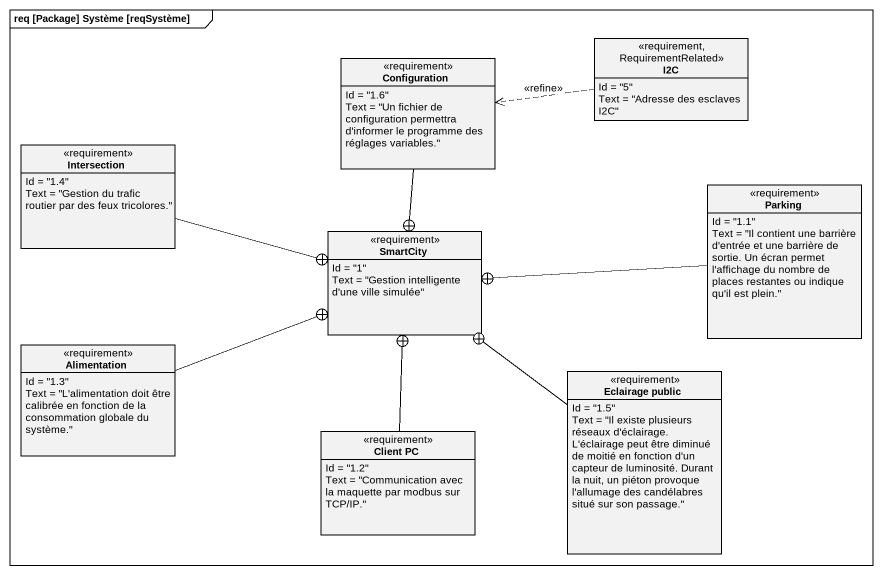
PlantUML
@startuml
mainframe req [Package] Système [reqSystème]
hide circle
hide empty members
class I2C <<requirement, RequirementRelated>> {
  Id = "5"
  Text = "Adresse des esclaves I2C"
}
class Configuration <<requirement>> {
  Id = "1.6"
  Text = "Un fichier de configuration permettra d'informer le programme des réglages variables."
}
class Intersection <<requirement>> {
  Id = "1.4"
  Text = "Gestion du trafic routier par des feux tricolores."
}
class Parking <<requirement>> {
  Id = "1.1"
  Text = "Il contient une barrière d'entrée et une barrière de sortie. Un écran permet l'affichage du nombre de places restantes ou indique qu'il est plein."
}
class SmartCity <<requirement>> {
  Id = "1"
  Text = "Gestion intelligente d'une ville simulée"
}
class Alimentation <<requirement>> {
  Id = "1.3"
  Text = "L'alimentation doit être calibrée en fonction de la consommation globale du système."
}
class "Eclairage public" as Eclairage_public <<requirement>> {
  Id = "1.5"
  Text = "Il existe plusieurs réseaux d'éclairage. L'éclairage peut être diminué de moitié en fonction d'un capteur de luminosité. Durant la nuit, un piéton provoque l'allumage des candélabres situé sur son passage."
}
class "Client PC" as Client_PC <<requirement>> {
  Id = "1.2"
  Text = "Communication avec la maquette par modbus sur TCP/IP."
}
I2C .left.> Configuration : <<refine>>
Configuration --+ SmartCity
Intersection -right-+ SmartCity
Parking -left-+ SmartCity
Alimentation -right-+ SmartCity
Eclairage_public -up-+ SmartCity
Client_PC -up-+ SmartCity
@enduml
